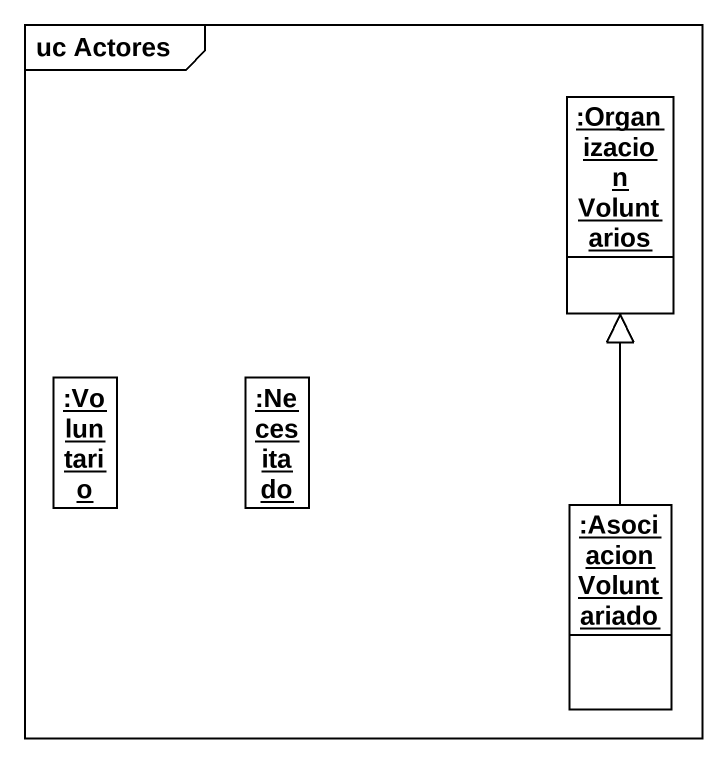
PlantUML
@startuml
mainframe uc Actores
hide circle
hide empty members
object ":Organizacion Voluntarios" as Organizacion_Voluntarios
object ":Voluntario" as Voluntario
object ":Necesitado" as Necesitado
object ":Asociacion Voluntariado" as Asociacion_Voluntariado
Asociacion_Voluntariado -up-|> Organizacion_Voluntarios
@enduml
